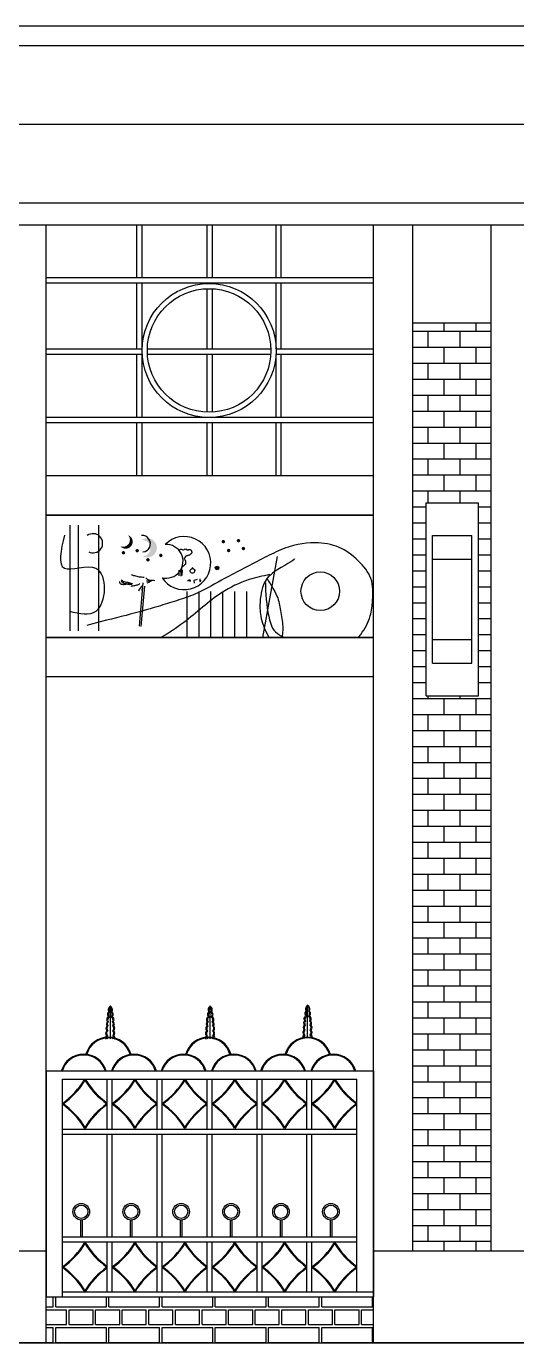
# Model space of a CAD drawing. Extents: x 3796 to 53512, y 4092 to 20812.
# Drawn here: x 12760 to 16507, y 9162 to 19214 of the extents above; entities that cross this region are included whole.
import ezdxf

# ---------------------------------------------------------------- set-up
doc = ezdxf.new("R2010")
doc.units = 0
doc.layers.get('0').update_dxf_attribs({"linetype": 'CONTINUOUS'})
for name, color, linetype in [('C1', 6, 'CONTINUOUS'), ('C2', 5, 'CONTINUOUS'), ('LAYER1', 3, 'CONTINUOUS'), ('LAYER2', 4, 'CONTINUOUS'), ('S1', 140, 'CONTINUOUS'), ('WALL', 7, 'CONTINUOUS')]:
    doc.layers.add(name, color=color, linetype=linetype)

msp = doc.modelspace()

# ---------------------------------------------------------------- hatches: boundary and pattern name
h = msp.add_hatch()
h.set_pattern_fill('AR-B816', color=256, scale=0.6, style=0)
h.set_pattern_definition([(0, (20341.48418405171, 5912.27913622913), (0, 121.92), []), (90, (20341.48418405171, 5912.27913622913), (-121.92, 121.92), [121.92, -121.92])])
h.paths.add_polyline_path([(16312.19961224031, 16946.0423592557), (15712.23015241836, 16946.0423592557), (15712.23015241836, 9861.903198441878), (16312.19961224031, 9861.903198441878)])
h.paths.add_polyline_path([(16212.19961224031, 15574.76394182938), (16212.19961224031, 14100.18327650123), (15812.23015241836, 14100.18327650123), (15812.23015241836, 15574.76394182938)], flags=16)
h.paths.add_polyline_path([(16162.19961224031, 15324.76394182939), (16162.19961224031, 14350.18327650124), (15862.23015241836, 14350.18327650123), (15862.23015241836, 15324.76394182939)], flags=0)
h.paths.add_polyline_path([(16162.19961224031, 15144.76394182938), (16162.19961224031, 15324.76394182939), (15862.23015241836, 15324.76394182939), (15862.23015241836, 15144.76394182939)], flags=0)
h.paths.add_polyline_path([(15862.23015241836, 14530.18327650123), (16162.19961224031, 14530.18327650124), (16162.19961224031, 15144.76394182939), (15862.23015241836, 15144.76394182939)], flags=0)
h.paths.add_polyline_path([(16162.19961224031, 14350.18327650124), (16162.19961224031, 14530.18327650123), (15862.23015241836, 14530.18327650123), (15862.23015241836, 14350.18327650123)], flags=0)
h = msp.add_hatch()
h.set_pattern_fill('AR-BRELM', color=9, scale=2, style=0)
h.set_pattern_definition([(0, (16642.44046756532, 5912.27913622913), (0, 270.968), [387.35, -19.05]), (0, (16642.44046756532, 6026.579136229129), (0, 270.968), [387.35, -19.05]), (0, (16744.04046756533, 6047.76273622913), (0, 270.968), [184.15, -19.05]), (0, (16744.04046756533, 6162.06313622913), (0, 270.968), [184.15, -19.05]), (90, (16642.44046756532, 5912.27913622913), (-406.4, 2.488400110967071e-14), [114.3, -156.6672]), (90, (16623.39046756534, 5912.27913622913), (-406.4, 2.488400110967071e-14), [114.3, -156.6672]), (90, (16744.04046756533, 6047.76273622913), (-203.2, 1.244200055483535e-14), [114.3, -156.6672]), (90, (16724.99046756533, 6047.76273622913), (-203.2, 1.244200055483535e-14), [114.3, -156.6672])])
h.paths.add_polyline_path([(12913.15589575394, 9511.903198441878), (12913.15589575394, 9161.903198441878), (15412.19961224031, 9161.903198441878), (15412.19961224031, 9511.903198441883)])
at = {"layer": 'S1'}
h = msp.add_hatch(color=0, dxfattribs=at)
edge = h.paths.add_edge_path()
edge.add_arc((13519.84654945453, 15277.90601726151), 53.66353730813665, 219.5939365912793, 431.7047182304001)
edge.add_arc((13499.61379127547, 15291.73410551713), 52.46827796390704, -113.73556782920753, 45.03422265088642, ccw=False)
h = msp.add_hatch(color=0, dxfattribs=at)
edge = h.paths.add_edge_path()
edge.add_arc((13684.47755769201, 15231.35171650339), 73.58326706193658, 242.9458096081746, 486.5887602035631)
edge.add_arc((13646.33832024475, 15228.17100473667), 62.52556347338918, -85.71557468755441, 95.25014449929239, ccw=False)
h = msp.add_hatch(color=0, dxfattribs=at)
edge = h.paths.add_edge_path()
edge.add_arc((14265.75928203302, 15278.57639229681), 13.5397979893374, 0, 360)
h = msp.add_hatch(color=0, dxfattribs=at)
edge = h.paths.add_edge_path()
edge.add_arc((14381.38129920222, 15286.11118060834), 13.5397979893374, 0, 360)
h = msp.add_hatch(color=0, dxfattribs=at)
edge = h.paths.add_edge_path()
edge.add_arc((13502.39717831019, 15193.85833656453), 13.5397979893374, 0, 360)
h = msp.add_hatch(color=0, dxfattribs=at)
edge = h.paths.add_edge_path()
edge.add_arc((13607.36110811439, 15209.43509901607), 13.5397979893374, 0, 360)
h = msp.add_hatch(color=0, dxfattribs=at)
edge = h.paths.add_edge_path()
edge.add_arc((13788.19004969481, 15173.08932510147), 13.5397979893374, 0, 360)
h = msp.add_hatch(color=0, dxfattribs=at)
edge = h.paths.add_edge_path()
edge.add_arc((14305.97563927403, 15210.76326665914), 13.5397979893374, 0, 360)
h = msp.add_hatch(color=0, dxfattribs=at)
edge = h.paths.add_edge_path()
edge.add_arc((14419.0841291663, 15225.83285869913), 13.5397979893374, 0, 360)
h = msp.add_hatch(color=0, dxfattribs=at)
edge = h.paths.add_edge_path()
edge.add_arc((13689.4616060961, 15139.85889442701), 13.5397979893374, 0, 360)
h = msp.add_hatch(color=0, dxfattribs=at)
edge = h.paths.add_edge_path()
edge.add_arc((14218.0023429613, 15077.64863204356), 13.5397979893374, 0, 360)

# ---------------------------------------------------------------- linework, layer by layer
msp.add_line((16311.77113633183, 16946.0423592557), (15712.23015241836, 16946.0423592557))
at = {"color": 3}
for p, q in [((12913.15589575394, 11237.40319844186), (15413.15589575394, 11237.40319844185)), ((12913.15589575394, 11237.40319844186), (12913.15589575394, 9511.903198441878)), ((13035.72732432542, 9511.903198441878), (13035.72732432542, 11173.83176987044)), ((13035.72732432542, 11173.83176987044), (15286.15589575394, 11173.83176987043)), ((13379.0130386111, 10792.40319844188), (13379.0130386111, 11173.83176987044)), ((13417.15589575394, 10792.40319844188), (13417.15589575394, 11173.83176987044)), ((13760.44161003974, 10792.40319844188), (13760.44161003974, 11173.83176987044)), ((13798.58446718252, 10792.40319844188), (13798.58446718258, 11173.83176987044)), ((14141.87018146826, 10792.40319844188), (14141.87018146826, 11173.83176987044)), ((14180.0130386111, 10792.40319844188), (14180.0130386111, 11173.83176987044)), ((14523.29875289684, 10792.40319844188), (14523.29875289684, 11173.83176987044)), ((14561.44161003974, 10792.40319844188), (14561.44161003974, 11173.83176987044)), ((14904.72732432542, 10792.40319844188), (14904.72732432542, 11173.83176987044)), ((14942.87018146826, 10792.40319844188), (14942.87018146826, 11173.83176987044)), ((15286.15589575394, 9550.04605558473), (15286.15589575394, 11173.83176987043)), ((15413.15589575394, 11237.40319844185), (15413.15589575394, 9511.903198441883)), ((13035.72732432542, 10792.40319844186), (15286.15589575394, 10792.40319844186)), ((13035.72732432542, 10754.26034129901), (15286.15589575394, 10754.26034129901)), ((13379.0130386111, 9969.617484156168), (13379.0130386111, 10754.26034129902)), ((13417.15589575394, 9969.617484156168), (13417.15589575394, 10754.26034129902)), ((13760.44161003962, 9969.617484156168), (13760.44161003962, 10754.26034129902)), ((13798.58446718246, 9969.617484156168), (13798.58446718246, 10754.26034129902)), ((14141.87018146826, 9969.617484156168), (14141.87018146826, 10754.26034129902)), ((14180.0130386111, 9969.617484156168), (14180.0130386111, 10754.26034129902)), ((14523.29875289678, 9969.617484156168), (14523.29875289678, 10754.26034129902)), ((14561.44161003962, 9969.617484156168), (14561.44161003962, 10754.26034129902)), ((14904.7273243253, 9969.617484156168), (14904.72732432542, 10754.26034129902)), ((14942.87018146826, 9969.617484156168), (14942.87018146826, 10754.26034129902)), ((13035.7273243253, 9969.617484156168), (15286.15589575394, 9969.61748415616)), ((13035.72732432542, 9931.474627013298), (15286.15589575394, 9931.474627013291)), ((13379.0130386111, 9550.046055584733), (13379.0130386111, 9931.474627013298)), ((13417.15589575394, 9550.046055584733), (13417.15589575394, 9931.474627013298)), ((13760.44161003974, 9550.046055584733), (13760.44161003974, 9931.474627013298)), ((13798.58446718252, 9550.046055584733), (13798.58446718258, 9931.474627013298)), ((14141.87018146826, 9550.046055584733), (14141.87018146826, 9931.474627013298)), ((14180.0130386111, 9550.046055584733), (14180.0130386111, 9931.474627013298)), ((14523.29875289678, 9550.046055584733), (14523.29875289678, 9931.474627013298)), ((14561.44161003974, 9550.046055584733), (14561.44161003974, 9931.474627013298)), ((14904.72732432542, 9550.046055584733), (14904.72732432542, 9931.474627013298)), ((14942.87018146826, 9550.046055584733), (14942.87018146826, 9931.474627013298)), ((13035.72732432542, 9550.046055584748), (15413.15589575394, 9550.04605558473))]:
    msp.add_line(p, q, dxfattribs=at)
at = {"color": 2}
msp.add_line((12913.15589575394, 9511.903198441878), (15413.15589575394, 9511.903198441883), dxfattribs=at)
at = {"color": 6}
msp.add_line((4370.703942794167, 9161.903198441878), (53143.32671120177, 9161.903198441878), dxfattribs=at)
at = {"layer": 'C1', "color": 0}
for p, q in [((14676.69814000931, 15165.46987314151), (14565.49890708902, 14545.67639758668)), ((13985.90264471871, 14896.72800187822), (13985.90264471871, 14545.67639758668)), ((14077.30297189439, 14898.78428341355), (14077.30297189439, 14545.67639758668)), ((14168.70329907009, 14898.78428341355), (14168.70329907009, 14545.67639758668)), ((14260.10362624577, 14898.78428341355), (14260.10362624577, 14545.67639758668)), ((14351.50395342145, 14898.78428341355), (14351.50395342145, 14545.67639758668)), ((14442.90428059714, 14898.78428341355), (14442.90428059713, 14545.67639758668))]:
    msp.add_line(p, q, dxfattribs=at)
for points, knots in [([(15293.81398066841, 14545.67639758672), (15301.18771586832, 14553.57271562547), (15343.23323147229, 14601.86763477169), (15393.40910947213, 14697.27974901757), (15408.88521743098, 14844.47918721253), (15412.49882117894, 15003.05611690206), (15297.28073336394, 15141.16714962865), (15154.19638144174, 15248.57134104889), (14939.38659665487, 15284.73893142546), (14735.70759423667, 15237.25166539364), (14504.90198380493, 15117.50117916076), (14286.34725332496, 15005.5327645006), (14075.14808757537, 14882.64923801286), (13908.98159963305, 14827.3546504445), (13733.93974260243, 14773.26213372939), (13505.91525438094, 14708.21467089476), (13321.76185666729, 14666.65444765126), (13221.65568467655, 14638.97814549282)], [1322.016420127983, 1322.016420127983, 1322.016420127983, 1322.016420127983, 1350.61216508063, 1491.283228660395, 1596.307054165362, 1743.540751919066, 1891.607403821811, 2049.050699976684, 2210.831882761553, 2448.954584205213, 2588.682625787107, 2898.533089911914, 3099.628804733215, 3232.528199355137, 3360.534853383208, 3584.760311003462, 3859.688998143266, 3859.688998143266, 3859.688998143266, 3859.688998143266]), ([(14810.07313081877, 15146.5861885742), (14816.00335381602, 15140.20186037824), (14625.20641074823, 15041.98799158322), (14560.88501845485, 14948.51808348191), (14540.03416379448, 14808.5979904281), (14552.36101097253, 14680.11293266815), (14582.86521459236, 14606.79061354462), (14611.05654812776, 14553.82140105044), (14615.65398749634, 14545.67639758668)], [21.73046519035779, 21.73046519035779, 21.73046519035779, 21.73046519035779, 147.3147002819731, 265.8309807834028, 424.8593972372786, 479.1138593018229, 609.2597200527362, 633.358473244578, 633.358473244578, 633.358473244578, 633.358473244578]), ([(14598.48312285662, 14996.27846692808), (14614.1659344284, 14973.01673658186), (14679.13241501576, 14870.68224385104), (14691.7409233643, 14807.18841313414), (14719.37046618748, 14675.31369627807), (14720.89989988177, 14592.59353300381), (14714.08014606813, 14550.2581484997), (14713.25972682632, 14545.67639758668)], [116.252863353189, 116.252863353189, 116.252863353189, 116.252863353189, 200.4593652286806, 407.3942069712157, 591.3608311126418, 770.0981686327405, 791.8347867410607, 791.8347867410607, 791.8347867410607, 791.8347867410607]), ([(14587.32849024721, 14963.56653928327), (14585.04082187235, 14893.15129989817), (14609.3049915843, 14669.14019657545), (14652.1060591309, 14585.55384849637), (14711.57857486795, 14557.65023441946), (14720.49106178688, 14553.46862897753)], [148.4861633262509, 148.4861633262509, 148.4861633262509, 148.4861633262509, 391.8978106899884, 644.8650017791298, 689.4568826424105, 689.4568826424105, 689.4568826424105, 689.4568826424105])]:
    msp.add_open_spline(points, degree=3, knots=knots, dxfattribs=at)
at = {"layer": 'C2', "color": 0}
msp.add_open_spline([(14618.9065790428, 15027.22443833927), (14566.49480837005, 15015.92883268495), (14437.80886396952, 14988.1948778396), (14205.40069399256, 14876.03455248727), (14010.22264600452, 14685.89713954772), (13849.25610506878, 14580.27570399788), (13788.63439879667, 14545.67639758668)], degree=3, knots=[0, 0, 0, 0, 141.6853911020555, 347.8783129761464, 672.0105159860849, 856.3274892976178, 856.3274892976178, 856.3274892976178, 856.3274892976178], dxfattribs=at)
at = {"layer": 'LAYER1'}
for p, q in [((48780.63002693048, 19213.53203525393), (7214.632275710221, 19213.53203525393)), ((48780.63002693048, 17863.53203525393), (7214.632275710221, 17863.53203525393)), ((12913.18643593199, 9861.903198441878), (12913.18643593199, 17696.0423592557)), ((15413.18643593199, 9861.903198441878), (15413.18643593199, 17696.0423592557)), ((15413.18643593199, 15780.96688461427), (12913.18643593199, 15780.96688461428)), ((15412.23015241836, 14245.67639758668), (12913.18643593199, 14245.67639758668)), ((12913.18643593199, 9861.903198441878), (11713.64545201854, 9861.903198441878)), ((12913.18643593199, 9161.903198441878), (12913.18643593199, 9861.903198441878)), ((15412.23015241836, 9161.903198441878), (15412.23015241836, 9861.903198441878)), ((16611.77113633183, 9861.903198441878), (15412.23015241836, 9861.903198441878)), ((12913.18643593199, 9161.903198441878), (11713.64545201854, 9161.903198441878)), ((16611.77113633183, 9161.903198441878), (15412.23015241836, 9161.903198441878))]:
    msp.add_line(p, q, dxfattribs=at)
at = {"layer": 'LAYER1', "color": 4}
for p, q in [((48780.63002693048, 19063.53203525393), (7214.632275710221, 19063.53203525393)), ((48780.63002693048, 18463.53203525393), (7214.632275710221, 18463.53203525393)), ((48780.63002693048, 17696.0423592557), (7214.632275710221, 17696.0423592557)), ((13605.12536790783, 17296.07387574551), (13605.12536790783, 17696.04235925569)), ((13645.12536790783, 17296.07387574551), (13645.12536790783, 17696.04235925569)), ((14140.21890023358, 17696.04235925569), (14140.21890023358, 17296.07387574551)), ((14180.21890023358, 17696.04235925569), (14180.21890023358, 17296.07387574551)), ((14668.34996115097, 17296.07387574551), (14668.34996115097, 17692.86167414105)), ((14708.34996115097, 17296.07387574551), (14708.34996115097, 17692.86167414105)), ((15712.23015241836, 9861.903198441878), (15712.23015241836, 17696.0423592557)), ((16311.77113633183, 9861.903198441878), (16311.77113633183, 17696.0423592557)), ((12913.18643593199, 17296.07387574551), (15413.18643593199, 17296.07387574551)), ((12913.18643593199, 17256.07387574551), (15413.18643593199, 17256.07387574551)), ((13605.12536790783, 16750.33851673624), (13605.12536790783, 17256.07387574551)), ((13645.12536790783, 16750.33851673624), (13645.12536790783, 17256.07387574551)), ((14140.21890023358, 17209.96161542657), (14140.21890023358, 16750.33851673624)), ((14180.21890023358, 17209.66918184554), (14180.21890023358, 16750.33851673624)), ((14668.34996115097, 16750.33851673624), (14668.34996115097, 17256.07387574551)), ((14708.34996115097, 16750.33851673624), (14708.34996115097, 17256.07387574551)), ((12913.18643593199, 16750.33851673624), (13645.16252653597, 16750.33851673624)), ((12913.18643593199, 16710.33851673624), (13645.8013878464, 16710.33851673624)), ((13605.12536790781, 16227.01981316808), (13605.12536790783, 16710.33851673624)), ((13645.12536790783, 16227.0188137846), (13645.12536790783, 16710.33851673624)), ((13685.1741332533, 16750.33851673624), (14628.37231230343, 16750.33851673624)), ((13685.86727375567, 16710.33851673624), (14627.67917180107, 16710.33851673624)), ((14140.21890023358, 16710.33851673624), (14140.21890023358, 16267.0476284434)), ((14180.21890023358, 16710.33851673624), (14180.21890023358, 16267.34006202443)), ((14667.74505771033, 16710.33851673624), (15413.18643593199, 16710.33851673624)), ((14668.34996115097, 16226.9932489408), (14668.34996115097, 16710.33851673624)), ((14668.38391902077, 16750.33851673624), (15413.18643593199, 16750.33851673624)), ((14708.34996115097, 16226.99224955732), (14708.34996115097, 16710.33851673624)), ((15413.18593624025, 16186.97463950914), (12907.25086484345, 16187.03724926178)), ((15413.18693562373, 16226.97463949666), (12907.25186422692, 16227.0372492493)), ((13605.12536790781, 15780.96688461427), (13605.12536790781, 16187.01981315559)), ((13645.12536790781, 15780.96688461427), (13645.12536790781, 16187.01881377211)), ((14140.21890023358, 16187.00644406472), (14140.21890023358, 15780.96688461427)), ((14180.21890023358, 16187.00544468124), (14180.21890023358, 15780.96688461427)), ((14668.34996115097, 15780.96688461427), (14668.34996115097, 16186.99324892831)), ((14708.34996115097, 15780.96688461427), (14708.34996115097, 16186.99224954483)), ((12908.09534901858, 15480.96688461428), (15413.18643593199, 15480.96688461428)), ((15413.18643593199, 15480.96688461428), (12913.18643593199, 15480.96688461428)), ((15814.63227571021, 14100.18327650123), (15814.63227571021, 15574.76394182938)), ((15814.63227571021, 15574.76394182938), (16214.60173553216, 15574.76394182938)), ((16214.60173553216, 14100.18327650123), (16214.60173553216, 15574.76394182938)), ((15864.63227571021, 14350.18327650124), (15864.63227571021, 15324.76394182938)), ((15864.63227571021, 15324.76394182939), (16164.60173553216, 15324.76394182939)), ((16164.60173553216, 14350.18327650124), (16164.60173553216, 15324.76394182939)), ((15864.63227571021, 15144.76394182939), (16164.60173553216, 15144.76394182939)), ((12909.05163253221, 14545.67639758668), (15413.18643593199, 14545.67639758668)), ((15412.23015241836, 14545.67639758668), (12913.18643593199, 14545.67639758668)), ((15864.63227571021, 14530.18327650123), (16164.60173553216, 14530.18327650124)), ((15864.63227571021, 14350.18327650123), (16164.60173553216, 14350.18327650124)), ((15814.63227571021, 14100.18327650123), (16214.60173553216, 14100.18327650123))]:
    msp.add_line(p, q, dxfattribs=at)
for radius in [511.7475408595587, 471.7475408595587]:
    msp.add_circle((14156.77322277837, 16738.50462193499), radius, dxfattribs=at)
at = {"layer": 'LAYER2', "color": 9, "linetype": 'BYBLOCK'}
for p, q in [((13402.6263298045, 11482.00966380587), (13402.6263298045, 11728.53325052937)), ((14165.46254144, 11482.00966380587), (14165.46254144, 11728.53325052937)), ((14909.70209400788, 11488.36680666301), (14909.70209400788, 11734.89039338652)), ((13173.45984623785, 10098.30092777362), (13173.45984623785, 9970.166198527115)), ((13186.17413195217, 10098.30092777362), (13186.17413195217, 9970.166198527115)), ((13554.88841766649, 10098.30092777362), (13554.88841766649, 9970.166198527115)), ((13567.60270338069, 10098.30092777362), (13567.60270338069, 9970.166198527115)), ((13936.31698909501, 10098.30092777362), (13936.31698909501, 9970.166198527115)), ((13949.03127480933, 10098.30092777362), (13949.03127480933, 9970.166198527115)), ((14317.74556052359, 10098.30092777362), (14317.74556052359, 9970.166198527115)), ((14330.45984623785, 10098.30092777362), (14330.45984623785, 9970.166198527115)), ((14699.17413195217, 10098.30092777362), (14699.17413195217, 9970.166198527115)), ((14711.88841766649, 10098.30092777362), (14711.88841766649, 9970.166198527115)), ((15080.60270338069, 10098.30092777362), (15080.60270338069, 9970.166198527115)), ((15093.31698909501, 10098.30092777362), (15093.31698909501, 9970.166198527115))]:
    msp.add_line(p, q, dxfattribs=at)
for centre, radius in [((13180.4215753036, 10161.7555195851), 63.57142857142858), ((13180.4215753036, 10161.7555195851), 50.85714285714286), ((13561.85014673212, 10161.7555195851), 63.57142857142858), ((13561.85014673212, 10161.7555195851), 50.85714285714286), ((13943.27871816076, 10161.7555195851), 63.57142857142858), ((13943.27871816076, 10161.7555195851), 50.85714285714286), ((14324.70728958928, 10161.7555195851), 63.57142857142858), ((14324.70728958928, 10161.7555195851), 50.85714285714286), ((14706.13586101786, 10161.7555195851), 63.57142857142858), ((14706.13586101786, 10161.7555195851), 50.85714285714286), ((15087.56443244644, 10161.7555195851), 63.57142857142858), ((15087.56443244644, 10161.7555195851), 50.85714285714286)]:
    msp.add_circle(centre, radius, dxfattribs=at)
for centre, radius, start, end in [((13403.34172341817, 11668.30813204435), 22.43089684394824, 122.6551591692148, 233.9732418949021), ((13417.88972185315, 11703.67364701646), 31.33509967325241, 114.3328853851093, 211.7311432355765), ((13418.01608419315, 11667.65546638073), 30.06746477867847, 142.7070625447905, 222.7511871794533), ((13426.19978070686, 11701.6020361097), 35.48433939715078, 131.4964130740086, 205.212803811688), ((13387.04686229142, 11703.67364701646), 31.33509967325241, 328.2688567644235, 65.66711461489076), ((13378.73680343772, 11701.6020361097), 35.48433939715078, 334.787196188312, 48.50358692599145), ((13386.92049995148, 11667.65546638073), 30.06746477867847, 317.2488128205467, 37.2929374552095), ((13401.5948607264, 11668.30813204435), 22.43089684394824, 306.0267581050979, 57.34484083078517), ((14166.17793505367, 11668.30813204435), 22.43089684394824, 122.6551591692148, 233.9732418949021), ((14180.72593348859, 11703.67364701646), 31.33509967325241, 114.3328853851093, 211.7311432355765), ((14180.85229582859, 11667.65546638073), 30.06746477867847, 142.7070625447905, 222.7511871794533), ((14189.0359923423, 11701.6020361097), 35.48433939715078, 131.4964130740086, 205.212803811688), ((14149.88307392686, 11703.67364701646), 31.33509967325241, 328.2688567644235, 65.66711461489076), ((14141.57301507316, 11701.6020361097), 35.48433939715078, 334.787196188312, 48.50358692599145), ((14149.75671158692, 11667.65546638073), 30.06746477867847, 317.2488128205467, 37.2929374552095), ((14164.43107236184, 11668.30813204435), 22.43089684394824, 306.0267581050979, 57.34484083078517), ((14910.41748762156, 11674.6652749015), 22.43089684394824, 122.6551591692148, 233.9732418949021), ((14924.96548605654, 11710.0307898736), 31.33509967325241, 114.3328853851093, 211.7311432355765), ((14925.09184839648, 11674.01260923787), 30.06746477867847, 142.7070625447905, 222.7511871794533), ((14933.27554491024, 11707.95917896684), 35.48433939715078, 131.4964130740086, 205.212803811688), ((14894.12262649481, 11710.0307898736), 31.33509967325241, 328.2688567644235, 65.66711461489076), ((14885.8125676411, 11707.95917896684), 35.48433939715078, 334.787196188312, 48.50358692599145), ((14893.99626415481, 11674.01260923787), 30.06746477867847, 317.2488128205467, 37.2929374552095), ((14908.67062492979, 11674.6652749015), 22.43089684394824, 306.0267581050979, 57.34484083078517), ((13392.95811556485, 11561.53513157991), 24.26818227019692, 124.3989185014744, 225.6308238198863), ((13389.6014006907, 11596.14327277158), 17.88538866712619, 117.1956948580997, 234.6276610421008), ((13396.57215335199, 11628.64179604433), 22.4634973144718, 106.6156875893933, 227.60780009652), ((13401.20562465363, 11561.17310720866), 25.69731579888855, 129.4155926153565, 223.0733625931755), ((13402.71357366724, 11595.97348745782), 23.7358741417687, 132.3272872481233, 219.0316010252278), ((13402.778951226, 11626.38816249776), 21.18005302707249, 107.1002722533291, 215.3468406377065), ((13385.81001250366, 11614.3526450343), 0.376241790272891, 215.3468406378264, 324.6531593624134), ((13402.15763291864, 11626.38816249776), 21.18005302707249, 324.6531593622935, 72.89972774667089), ((13408.36443079259, 11628.64179604433), 22.4634973144718, 312.3921999034799, 73.38431241060674), ((13402.2230104774, 11595.97348745782), 23.7358741417687, 320.9683989747723, 47.67271275187675), ((13419.12657164097, 11614.3526450343), 0.376241790272891, 215.3468406375866, 324.6531593621737), ((13403.73095949101, 11561.17310720866), 25.69731579888855, 316.9266374068245, 50.58440738464353), ((13415.33518345388, 11596.14327277158), 17.88538866712619, 305.3723389578992, 62.80430514190034), ((13411.97846857978, 11561.53513157991), 24.26818227019692, 314.3691761801138, 55.60108149852562), ((14155.79432720029, 11561.53513157991), 24.26818227019692, 124.3989185014744, 225.6308238198863), ((14152.43761232619, 11596.14327277158), 17.88538866712619, 117.1956948580997, 234.6276610421008), ((14159.40836498743, 11628.64179604433), 22.4634973144718, 106.6156875893933, 227.60780009652), ((14164.04183628907, 11561.17310720866), 25.69731579888855, 129.4155926153565, 223.0733625931755), ((14165.54978530268, 11595.97348745782), 23.7358741417687, 132.3272872481233, 219.0316010252278), ((14165.61516286144, 11626.38816249776), 21.18005302707249, 107.1002722533291, 215.3468406377065), ((14148.6462241391, 11614.3526450343), 0.376241790272891, 215.3468406378264, 324.6531593624134), ((14164.99384455402, 11626.38816249776), 21.18005302707249, 324.6531593622935, 72.89972774667089), ((14171.20064242803, 11628.64179604433), 22.4634973144718, 312.3921999034799, 73.38431241060674), ((14165.05922211284, 11595.97348745782), 23.7358741417687, 320.9683989747723, 47.67271275187675), ((14181.96278327641, 11614.3526450343), 0.376241790272891, 215.3468406375866, 324.6531593621737), ((14166.56717112645, 11561.17310720866), 25.69731579888855, 316.9266374068245, 50.58440738464353), ((14178.17139508932, 11596.14327277158), 17.88538866712619, 305.3723389578992, 62.80430514190034), ((14174.81468021516, 11561.53513157991), 24.26818227019692, 314.3691761801138, 55.60108149852562), ((14900.03387976818, 11567.89227443706), 24.26818227019692, 124.3989185014744, 225.6308238198863), ((14896.67716489408, 11602.50041562873), 17.88538866712619, 117.1956948580997, 234.6276610421008), ((14903.64791755537, 11634.99893890148), 22.4634973144718, 106.6156875893933, 227.60780009652), ((14908.28138885701, 11567.53025006581), 25.69731579888855, 129.4155926153565, 223.0733625931755), ((14909.78933787062, 11602.33063031497), 23.7358741417687, 132.3272872481233, 219.0316010252278), ((14909.85471542932, 11632.74530535491), 21.18005302707249, 107.1002722533291, 215.3468406377065), ((14892.88577670699, 11620.70978789144), 0.376241790272891, 215.3468406378264, 324.6531593624134), ((14909.23339712197, 11632.74530535491), 21.18005302707249, 324.6531593622935, 72.89972774667089), ((14915.44019499598, 11634.99893890148), 22.4634973144718, 312.3921999034799, 73.38431241060674), ((14909.29877468072, 11602.33063031497), 23.7358741417687, 320.9683989747723, 47.67271275187675), ((14926.20233584436, 11620.70978789144), 0.376241790272891, 215.3468406375866, 324.6531593621737), ((14910.80672369434, 11567.53025006581), 25.69731579888855, 316.9266374068245, 50.58440738464353), ((14922.41094765727, 11602.50041562873), 17.88538866712619, 305.3723389578992, 62.80430514190034), ((14919.05423278311, 11567.89227443706), 24.26818227019692, 314.3691761801138, 55.60108149852562), ((13388.01585130995, 11315.89823558059), 178.8703858140921, 16.34318269872505, 163.6568173012749), ((13388.01585130995, 11315.89823558059), 172.5132429569492, 16.34318269872505, 163.6568173012749), ((13383.54684930605, 11491.21671697302), 17.9847746597803, 123.9556087857402, 218.3188456619572), ((13390.36519416697, 11523.44513046886), 24.26818227019692, 124.3989185014744, 225.6308238198863), ((13398.61270325569, 11523.08310609763), 25.69731579888855, 129.4155926153565, 223.0733625931755), ((13392.69960156929, 11494.78907951302), 16.61936390107229, 139.9326683382924, 236.4644827228722), ((13409.71021650751, 11494.78907951302), 16.61936390107229, 303.5355172771278, 40.06733166170765), ((13403.73095949101, 11523.08310609763), 25.69731579888855, 316.9266374068245, 50.58440738464353), ((13411.97846857978, 11523.44513046886), 24.26818227019692, 314.3691761801138, 55.60108149852562), ((13418.86296877075, 11491.21671697302), 17.9847746597803, 321.6811543380429, 56.04439121425982), ((14150.85206294533, 11315.89823558059), 178.8703858140921, 16.34318269872505, 163.6568173012749), ((14150.85206294533, 11315.89823558059), 172.5132429569492, 16.34318269872505, 163.6568173012749), ((14146.38306094155, 11491.21671697302), 17.9847746597803, 123.9556087857402, 218.3188456619572), ((14153.20140580235, 11523.44513046886), 24.26818227019692, 124.3989185014744, 225.6308238198863), ((14161.44891489113, 11523.08310609763), 25.69731579888855, 129.4155926153565, 223.0733625931755), ((14155.53581320473, 11494.78907951302), 16.61936390107229, 139.9326683382924, 236.4644827228722), ((14172.54642814295, 11494.78907951302), 16.61936390107229, 303.5355172771278, 40.06733166170765), ((14166.56717112645, 11523.08310609763), 25.69731579888855, 316.9266374068245, 50.58440738464353), ((14174.81468021516, 11523.44513046886), 24.26818227019692, 314.3691761801138, 55.60108149852562), ((14181.69918040613, 11491.21671697302), 17.9847746597803, 321.6811543380429, 56.04439121425982), ((14910.39909408505, 11315.89823558059), 178.8703858140921, 16.34318269872505, 163.6568173012749), ((14910.39909408505, 11315.89823558059), 172.5132429569492, 16.34318269872505, 163.6568173012749), ((14890.62261350944, 11497.57385983016), 17.9847746597803, 123.9556087857402, 218.3188456619572), ((14897.4409583703, 11529.80227332601), 24.26818227019692, 124.3989185014744, 225.6308238198863), ((14905.68846745907, 11529.44024895477), 25.69731579888855, 129.4155926153565, 223.0733625931755), ((14899.77536577268, 11501.14622237016), 16.61936390107229, 139.9326683382924, 236.4644827228722), ((14916.78598071084, 11501.14622237016), 16.61936390107229, 303.5355172771278, 40.06733166170765), ((14910.80672369434, 11529.44024895477), 25.69731579888855, 316.9266374068245, 50.58440738464353), ((14919.05423278311, 11529.80227332601), 24.26818227019692, 314.3691761801138, 55.60108149852562), ((14925.93873297407, 11497.57385983016), 17.9847746597803, 321.6811543380429, 56.04439121425982), ((13199.52461557761, 11186.03567024298), 178.8703858140921, 16.34318269872505, 163.6568173012749), ((13199.52461557761, 11186.03567024298), 172.5132429569492, 16.34318269872505, 163.6568173012749), ((13583.00501054521, 11186.03567024298), 178.8703858140921, 16.34318269872505, 163.6568173012749), ((13583.00501054521, 11186.03567024298), 172.5132429569492, 16.34318269872505, 163.6568173012749), ((13962.360827213, 11186.03567024298), 178.8703858140921, 16.34318269872505, 163.6568173012749), ((13962.360827213, 11186.03567024298), 172.5132429569492, 16.34318269872505, 163.6568173012749), ((14345.84122218065, 11186.03567024298), 178.8703858140921, 16.34318269872505, 163.6568173012749), ((14345.84122218065, 11186.03567024298), 172.5132429569492, 16.34318269872505, 163.6568173012749), ((14721.90785835272, 11186.03567024298), 178.8703858140921, 16.34318269872505, 163.6568173012749), ((14721.90785835272, 11186.03567024298), 172.5132429569492, 16.34318269872505, 163.6568173012749), ((15105.38825332043, 11186.03567024298), 178.8703858140921, 16.34318269872505, 163.6568173012749), ((15105.38825332043, 11186.03567024298), 172.5132429569492, 16.34318269872505, 163.6568173012749), ((12672.89766187087, 11500.5481232766), 626.7672371324344, 305.3725511825371, 328.5823712917137), ((12672.89766187087, 11500.5481232766), 633.1243799895773, 304.9651451715251, 328.5823712917137), ((13744.99505340419, 11500.5481232766), 633.1243799895773, 211.4176287082863, 234.6859980180373), ((13744.99505340419, 11500.5481232766), 626.7672371324344, 211.4176287082863, 234.2732603476552), ((13054.32623329939, 11500.5481232766), 626.7672371324344, 305.3725511825371, 328.5823712917137), ((13054.32623329939, 11500.5481232766), 633.1243799895773, 304.9651451715251, 328.5823712917137), ((14126.42362483283, 11500.5481232766), 633.1243799895773, 211.4176287082863, 234.6859980180373), ((14126.42362483283, 11500.5481232766), 626.7672371324344, 211.4176287082863, 234.2732603476552), ((13435.75480472803, 11500.5481232766), 626.7672371324344, 305.3725511825371, 328.5823712917137), ((13435.75480472803, 11500.5481232766), 633.1243799895773, 304.9651451715251, 328.5823712917137), ((14507.85219626135, 11500.5481232766), 633.1243799895773, 211.4176287082863, 234.6859980180373), ((14507.85219626135, 11500.5481232766), 626.7672371324344, 211.4176287082863, 234.2732603476552), ((13817.18337615655, 11500.5481232766), 626.7672371324344, 305.3725511825371, 328.5823712917137), ((13817.18337615655, 11500.5481232766), 633.1243799895773, 304.9651451715251, 328.5823712917137), ((14889.28076768999, 11500.5481232766), 633.1243799895773, 211.4176287082863, 234.6859980180373), ((14889.28076768999, 11500.5481232766), 626.7672371324344, 211.4176287082863, 234.2732603476552), ((14198.61194758513, 11500.5481232766), 626.7672371324344, 305.3725511825371, 328.5823712917137), ((14198.61194758513, 11500.5481232766), 633.1243799895773, 304.9651451715251, 328.5823712917137), ((15270.70933911851, 11500.5481232766), 633.1243799895773, 211.4176287082863, 234.6859980180373), ((15270.70933911851, 11500.5481232766), 626.7672371324344, 211.4176287082863, 234.2732603476552), ((14580.04051901371, 11500.5481232766), 626.7672371324344, 305.3725511825371, 328.5823712917137), ((14580.04051901371, 11500.5481232766), 633.1243799895773, 304.9651451715251, 328.5823712917137), ((15652.13791054709, 11500.5481232766), 633.1243799895773, 211.4176287082863, 234.6859980180373), ((15652.13791054709, 11500.5481232766), 626.7672371324344, 211.4176287082863, 234.2732603476552), ((12672.89766187087, 10471.62229756751), 633.1243799895773, 31.4176287082863, 55.03485482847579), ((12672.89766187087, 10471.62229756751), 626.7672371324344, 31.4176287082863, 54.62744881746381), ((13744.99505340419, 10471.62229756751), 633.1243799895773, 125.3140019819627, 148.5823712917137), ((13744.99505340419, 10471.62229756751), 626.7672371324344, 125.7267396523448, 148.5823712917137), ((13054.32623329939, 10471.62229756751), 633.1243799895773, 31.4176287082863, 55.03485482847579), ((13054.32623329939, 10471.62229756751), 626.7672371324344, 31.4176287082863, 54.62744881746381), ((14126.42362483283, 10471.62229756751), 633.1243799895773, 125.3140019819627, 148.5823712917137), ((14126.42362483283, 10471.62229756751), 626.7672371324344, 125.7267396523448, 148.5823712917137), ((13435.75480472803, 10471.62229756751), 633.1243799895773, 31.4176287082863, 55.03485482847579), ((13435.75480472803, 10471.62229756751), 626.7672371324344, 31.4176287082863, 54.62744881746381), ((14507.85219626135, 10471.62229756751), 633.1243799895773, 125.3140019819627, 148.5823712917137), ((14507.85219626135, 10471.62229756751), 626.7672371324344, 125.7267396523448, 148.5823712917137), ((13817.18337615655, 10471.62229756751), 633.1243799895773, 31.4176287082863, 55.03485482847579), ((13817.18337615655, 10471.62229756751), 626.7672371324344, 31.4176287082863, 54.62744881746381), ((14889.28076768999, 10471.62229756751), 633.1243799895773, 125.3140019819627, 148.5823712917137), ((14889.28076768999, 10471.62229756751), 626.7672371324344, 125.7267396523448, 148.5823712917137), ((14198.61194758513, 10471.62229756751), 633.1243799895773, 31.4176287082863, 55.03485482847579), ((14198.61194758513, 10471.62229756751), 626.7672371324344, 31.4176287082863, 54.62744881746381), ((15270.70933911851, 10471.62229756751), 633.1243799895773, 125.3140019819627, 148.5823712917137), ((15270.70933911851, 10471.62229756751), 626.7672371324344, 125.7267396523448, 148.5823712917137), ((14580.04051901371, 10471.62229756751), 633.1243799895773, 31.4176287082863, 55.03485482847579), ((14580.04051901371, 10471.62229756751), 626.7672371324344, 31.4176287082863, 54.62744881746381), ((15652.13791054709, 10471.62229756751), 633.1243799895773, 125.3140019819627, 148.5823712917137), ((15652.13791054709, 10471.62229756751), 626.7672371324344, 125.7267396523448, 148.5823712917137), ((12672.89766187087, 10253.15793035333), 626.7672371324344, 305.3725511825371, 328.5823712917137), ((12672.89766187087, 10253.15793035333), 633.1243799895773, 304.9651451715251, 328.5823712917137), ((13744.99505340419, 10253.15793035333), 633.1243799895773, 211.4176287082863, 234.6859980180373), ((13744.99505340419, 10253.15793035333), 626.7672371324344, 211.4176287082863, 234.2732603476552), ((13054.32623329939, 10253.15793035333), 626.7672371324344, 305.3725511825371, 328.5823712917137), ((13054.32623329939, 10253.15793035333), 633.1243799895773, 304.9651451715251, 328.5823712917137), ((14126.42362483283, 10253.15793035333), 633.1243799895773, 211.4176287082863, 234.6859980180373), ((14126.42362483283, 10253.15793035333), 626.7672371324344, 211.4176287082863, 234.2732603476552), ((13435.75480472803, 10253.15793035333), 626.7672371324344, 305.3725511825371, 328.5823712917137), ((13435.75480472803, 10253.15793035333), 633.1243799895773, 304.9651451715251, 328.5823712917137), ((14507.85219626135, 10253.15793035333), 633.1243799895773, 211.4176287082863, 234.6859980180373), ((14507.85219626135, 10253.15793035333), 626.7672371324344, 211.4176287082863, 234.2732603476552), ((13817.18337615655, 10253.15793035333), 626.7672371324344, 305.3725511825371, 328.5823712917137), ((13817.18337615655, 10253.15793035333), 633.1243799895773, 304.9651451715251, 328.5823712917137), ((14889.28076768999, 10253.15793035333), 633.1243799895773, 211.4176287082863, 234.6859980180373), ((14889.28076768999, 10253.15793035333), 626.7672371324344, 211.4176287082863, 234.2732603476552), ((14198.61194758513, 10253.15793035333), 626.7672371324344, 305.3725511825371, 328.5823712917137), ((14198.61194758513, 10253.15793035333), 633.1243799895773, 304.9651451715251, 328.5823712917137), ((15270.70933911851, 10253.15793035333), 633.1243799895773, 211.4176287082863, 234.6859980180373), ((15270.70933911851, 10253.15793035333), 626.7672371324344, 211.4176287082863, 234.2732603476552), ((14580.04051901371, 10253.15793035333), 626.7672371324344, 305.3725511825371, 328.5823712917137), ((14580.04051901371, 10253.15793035333), 633.1243799895773, 304.9651451715251, 328.5823712917137), ((15652.13791054709, 10253.15793035333), 633.1243799895773, 211.4176287082863, 234.6859980180373), ((15652.13791054709, 10253.15793035333), 626.7672371324344, 211.4176287082863, 234.2732603476552), ((12672.89766187087, 9224.232104644247), 633.1243799895773, 31.4176287082863, 55.03485482847579), ((12672.89766187087, 9224.232104644247), 626.7672371324344, 31.4176287082863, 54.62744881746381), ((13744.99505340419, 9224.232104644247), 633.1243799895773, 125.3140019819627, 148.5823712917137), ((13744.99505340419, 9224.232104644247), 626.7672371324344, 125.7267396523448, 148.5823712917137), ((13054.32623329939, 9224.232104644247), 633.1243799895773, 31.4176287082863, 55.03485482847579), ((13054.32623329939, 9224.232104644247), 626.7672371324344, 31.4176287082863, 54.62744881746381), ((14126.42362483283, 9224.232104644247), 633.1243799895773, 125.3140019819627, 148.5823712917137), ((14126.42362483283, 9224.232104644247), 626.7672371324344, 125.7267396523448, 148.5823712917137), ((13435.75480472803, 9224.232104644247), 633.1243799895773, 31.4176287082863, 55.03485482847579), ((13435.75480472803, 9224.232104644247), 626.7672371324344, 31.4176287082863, 54.62744881746381), ((14507.85219626135, 9224.232104644247), 633.1243799895773, 125.3140019819627, 148.5823712917137), ((14507.85219626135, 9224.232104644247), 626.7672371324344, 125.7267396523448, 148.5823712917137), ((13817.18337615655, 9224.232104644247), 633.1243799895773, 31.4176287082863, 55.03485482847579), ((13817.18337615655, 9224.232104644247), 626.7672371324344, 31.4176287082863, 54.62744881746381), ((14889.28076768999, 9224.232104644247), 633.1243799895773, 125.3140019819627, 148.5823712917137), ((14889.28076768999, 9224.232104644247), 626.7672371324344, 125.7267396523448, 148.5823712917137), ((14198.61194758513, 9224.232104644247), 633.1243799895773, 31.4176287082863, 55.03485482847579), ((14198.61194758513, 9224.232104644247), 626.7672371324344, 31.4176287082863, 54.62744881746381), ((15270.70933911851, 9224.232104644247), 633.1243799895773, 125.3140019819627, 148.5823712917137), ((15270.70933911851, 9224.232104644247), 626.7672371324344, 125.7267396523448, 148.5823712917137), ((14580.04051901371, 9224.232104644247), 633.1243799895773, 31.4176287082863, 55.03485482847579), ((14580.04051901371, 9224.232104644247), 626.7672371324344, 31.4176287082863, 54.62744881746381), ((15652.13791054709, 9224.232104644247), 633.1243799895773, 125.3140019819627, 148.5823712917137), ((15652.13791054709, 9224.232104644247), 626.7672371324344, 125.7267396523448, 148.5823712917137)]:
    msp.add_arc(centre, radius, start, end, dxfattribs=at)
at = {"layer": 'S1', "color": 0}
for p, q in [((13925.89977241186, 15061.79891937878), (13924.726643028, 15016.97667374002)), ((13940.85736658927, 15062.67777909117), (13940.27078848124, 15013.75415953457)), ((13950.82908709679, 15063.26369986277), (13949.36265524285, 15019.906234708)), ((13991.15150893983, 14982.33030341541), (14006.00821415121, 14982.33030341541)), ((13998.57986154553, 14990.21404946554), (14006.47249122011, 14987.43154413176)), ((14006.00821415121, 14982.33030341541), (14008.32957266349, 14976.76530704454)), ((14006.47249122011, 14987.43154413176), (14011.57948531353, 14978.15654541475)), ((14011.57948531353, 14978.15654541475), (14011.57948531353, 14974.44655736529)), ((14064.97083842436, 14988.82279679865), (14041.29292256845, 14982.79404477326)), ((14041.29292256845, 14982.79404477326), (14042.22147670623, 14960.53405928977)), ((14086.79164600472, 14993.46029615716), (14085.86309186693, 14971.20029637699)), ((14085.86309186693, 14971.20029637699), (14097.00563419155, 14980.93905074852)), ((13650.98296400614, 14963.67863359048), (13623.44196670992, 14633.0470720245)), ((13637.91714527028, 14630.87823731514), (13665.49447332713, 14937.72773182654))]:
    msp.add_line(p, q, dxfattribs=at)
msp.add_circle((14218.0023429613, 15077.64863204356), 13.5397979893374, dxfattribs=at)
for centre, radius, start, end in [((13270.28405294792, 15265.97459856546), 73.58326706193658, 242.9458096081746, 126.5887602035632), ((13646.33832024475, 15262.79388679875), 62.52556347338918, 274.2844253124456, 95.25014449929239), ((13966.79940148254, 15114.77007444779), 202.8571479003614, 213.2666707632133, 135.4158760943939), ((13828.9690808935, 15128.42710033662), 128.9112824579745, 255.7261541289369, 92.95639272867041), ((13690.62416325638, 14878.59579850926), 76.39740265766852, 123.0193344350182, 164.1635090156105), ((13660.75059167826, 14906.23763284317), 18.40213108202952, 136.163327220994, 182.691115309644)]:
    msp.add_arc(centre, radius, start, end, dxfattribs=at)
for points, start_tangent in [([(13926.16766481524, 15217.048394591), (13931.53401868142, 15217.048394591), (13939.20023849023, 15221.64296102422), (13944.56661918859, 15221.64296102422), (13955.29932692091, 15217.048394591), (13962.19895158103, 15217.048394591), (13969.86517138983, 15220.11144364537), (13972.93165931336, 15221.64296102422), (13983.66439387788, 15221.64296102422), (13985.96425982053, 15217.048394591), (13992.86388448063, 15217.048394591), (13999.76348230856, 15217.048394591), (14003.59659221297, 15218.57992626653), (14005.12983617472, 15219.34568495595), (14008.96294607915, 15219.34568495595), (14015.09594875836, 15216.28263590158), (14021.22892460542, 15209.39079340009), (14021.22892460542, 15207.09351733182), (14023.52879054807, 15202.4989508986), (14025.06203450982, 15200.20167483034), (14025.82865649071, 15195.6071226938), (14022.76216856718, 15191.01255626058), (14018.92905866276, 15185.65223113794), (14011.26283885396, 15181.0576790014), (14005.89645815561, 15176.46311256819), (13997.46361636592, 15172.63430482439), (13992.09726249974, 15171.10278744554), (13985.96425982053, 15169.5712700667), (13982.897771897, 15168.80551137727), (13976.76479604995, 15164.21094494406), (13972.93165931336, 15158.85063411809), (13970.63179337072, 15155.78758506372), (13969.09854940896, 15151.19303292718), (13966.79868346631, 15148.89574256224), (13966.79868346631, 15147.36422518339), (13970.63179337072, 15140.4723826819), (13973.69828129425, 15135.87783054537), (13976.76479604995, 15128.98598804388), (13977.53141803082, 15125.92293898951), (13977.53141803082, 15119.79685517744), (13977.53141803082, 15114.43654435148), (13977.53141803082, 15112.13925398653), (13977.53141803082, 15109.07621922884), (13975.99817406906, 15105.24742578172), (13969.86517138983, 15100.65285934851), (13964.49881752367, 15092.9952581576), (13959.1324636575, 15091.46374077875), (13956.0659489018, 15089.9322233999), (13952.23283899739, 15086.10341565611), (13946.09986315034, 15073.08548934256), (13943.7999972077, 15060.83333601511), (13943.7999972077, 15057.77028696074)], (-0.5421325409407669, 0.8402929894109005)), ([(14028.70447500132, 15081.59232752818), (14033.3725752604, 15076.92946586216), (14035.03976542385, 15072.26660419613)], (-0.9994272331174389, 0.0338408880382982)), ([(13562.67420807801, 15026.79302177133), (13585.8344776753, 15018.84063736812), (13622.74615483045, 15010.88826726159), (13659.65785881777, 15007.27353798042)], (-0.9906419416562109, 0.1364864221511163)), ([(13672.68552220532, 15002.93588285838), (13677.7518118941, 14996.42937873029), (13688.60818910631, 14990.64582903644), (13706.70216901481, 14985.58521948015), (13726.96740826646, 14985.58521948015)], (-0.9978962741222476, 0.06483074959412405)), ([(13679.19932706691, 14979.07872964875), (13705.25465384199, 14979.80166978631), (13716.11103105423, 14980.52462422054)], (-0.6014887171115372, 0.7988812948038759)), ([(13683.54189941753, 14964.61985541412), (13698.01705114573, 14970.40340510797), (13723.34860691833, 14983.41639906747), (13742.16633099714, 14981.97050449567)], (-0.936459014071411, 0.3507770160150195)), ([(14033.3725752604, 15072.26660419613), (14043.37568940895, 15066.60456197216), (14046.37662633675, 15050.28456043777), (14039.04100571684, 15039.95965654778), (14025.70353807354, 15036.62904515681), (14014.03326059369, 15044.6225182138), (14013.03295722849, 15059.61028376981), (14021.03543781447, 15070.26824308023), (14028.37103160221, 15072.59967391324), (14032.70571529432, 15072.26660419613)], (0.2579338659091861, 0.9661625747342639)), ([(13484.77947417762, 14974.30921476173), (13489.61082137001, 14972.09733275365), (13499.07224763401, 14966.26600356053), (13504.10491661149, 14963.04870764271), (13508.93629063605, 14960.03250880351), (13512.96243118449, 14958.8260264085), (13522.22256249554, 14957.82062679544), (13528.06046494915, 14957.01630996431), (13540.54147650034, 14957.82062679544), (13546.98329064496, 14958.8260264085), (13555.84080521795, 14958.62494362655), (13562.28261936258, 14954.80441365956), (13568.92575529233, 14952.19038038426)], (0.8690573041493516, 0.4947114331654988))]:
    msp.add_spline(points, degree=3, dxfattribs=dict(at, start_tangent=start_tangent))
for points in [[(13485.38338586863, 14986.17294163324), (13491.01996653714, 14983.75997684321), (13497.46180751393, 14977.92866194677), (13508.73499568311, 14973.50488363394), (13524.63823609172, 14969.68436796362), (13535.91142426091, 14968.88003683583), (13550.80813624047, 14964.25519003772), (13566.30875991102, 14959.42926045766), (13572.34798414975, 14956.61414440042)], [(13473.9089027465, 14974.91244881089), (13472.29843579425, 14969.68436796362), (13473.70758096138, 14964.65735560161), (13477.53242655687, 14958.22279235933), (13481.96115701119, 14955.8098275693), (13489.20820463194, 14954.00009682844), (13497.86442425198, 14952.79361443343), (13508.13105715992, 14952.39146316621), (13518.39771690005, 14953.7990140465), (13527.05390968791, 14955.20657922346), (13532.89181214152, 14955.20657922346), (13540.74279828546, 14954.40226239234), (13552.21728140758, 14953.59794556122), (13560.26956250445, 14953.19577999732)]]:
    msp.add_spline(points, degree=3, dxfattribs=at)
msp.add_open_spline([(13551.81466466951, 14942.94068678805), (13551.64841819552, 14942.87503640685), (13551.50101429402, 14942.81007017607), (13551.37169149197, 14942.74582470644)], degree=3, dxfattribs=at)
msp.add_open_spline([(13559.29082117448, 14940.04369282869), (13562.35680371366, 14939.82653484617), (13575.47399570204, 14939.61610795768), (13582.07514066392, 14944.14691182061), (13595.57143430517, 14945.34852444647), (13606.51595390997, 14948.67246982665), (13618.63957527877, 14949.88604833843), (13624.92882643268, 14956.27385904072), (13627.81461792515, 14959.2048740899)], degree=3, knots=[9.972150083354935, 9.972150083354935, 9.972150083354935, 9.972150083354935, 14.9759383171219, 29.40252017066546, 40.32288589794122, 47.8159014744319, 60.3051164210611, 70.89471460219525, 70.89471460219525, 70.89471460219525, 70.89471460219525], dxfattribs=at)
at = {"layer": 'WALL', "color": 7}
for p, q in [((13093.92252175295, 15405.43773109728), (13093.92252175295, 14597.80181295221)), ((13157.1944654283, 15405.43773109728), (13157.1944654283, 14597.80181295221)), ((13311.85367776052, 15405.43773109728), (13311.85367776052, 14597.80181295221))]:
    msp.add_line(p, q, dxfattribs=at)
msp.add_circle((15006.0637197026, 14899.78865502571), 147.4831658452749, dxfattribs=at)
at = {"layer": 'WALL', "color": 7, "start_tangent": (-1, 0)}
msp.add_spline([(13051.73707181373, 15328.18963925337), (13051.73707181373, 15075.36135494691), (13290.75472155743, 15075.36135494691), (13290.75472155743, 14745.28497879655), (13093.92252175295, 14745.28497879655)], degree=3, dxfattribs=at)

doc.saveas('drawing.dxf')
